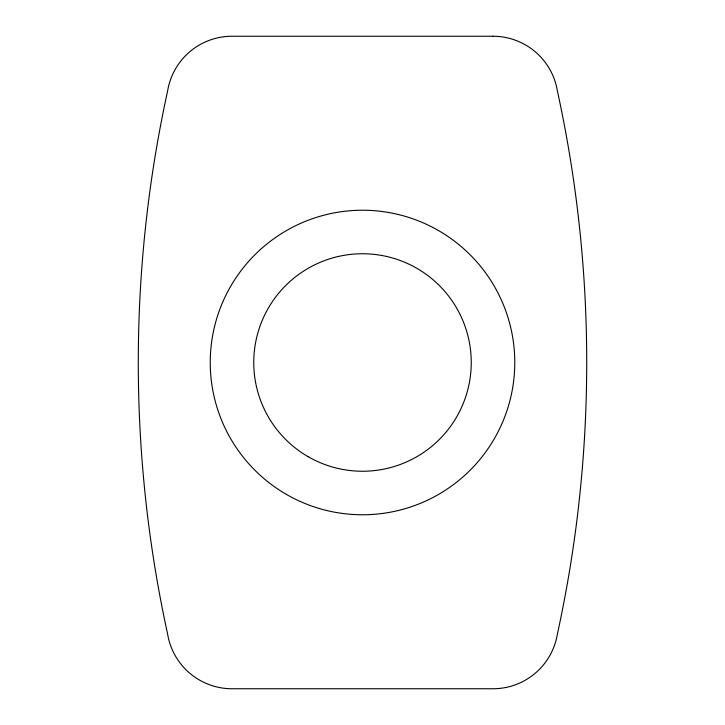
<?xml version="1.0" encoding="UTF-8"?>
<svg xmlns="http://www.w3.org/2000/svg" width="725" height="725" viewBox="0 0 725 725"><rect width="100%" height="100%" fill="white"/><g stroke="black" fill="none" stroke-linecap="round" stroke-linejoin="round"><path stroke-width="1.09" d="M493 36.25L232 36.25A65.25 65.25 0 0 0 167.575 91.169A1271.478 1271.478 0 0 0 167.575 633.831A65.25 65.25 0 0 0 232 688.75L493 688.75A65.25 65.25 0 0 0 557.425 633.831A1271.478 1271.478 0 0 0 557.425 91.169A65.25 65.25 0 0 0 493 36.25M286.366 494.368A152.277 152.277 0 0 0 514.777 362.5A152.277 152.277 0 0 0 286.366 230.632A152.277 152.277 0 0 0 286.366 494.368M308.125 456.678A108.75 108.75 0 0 0 471.25 362.5A108.75 108.75 0 0 0 308.125 268.322A108.75 108.75 0 0 0 308.125 456.678"/></g></svg>
